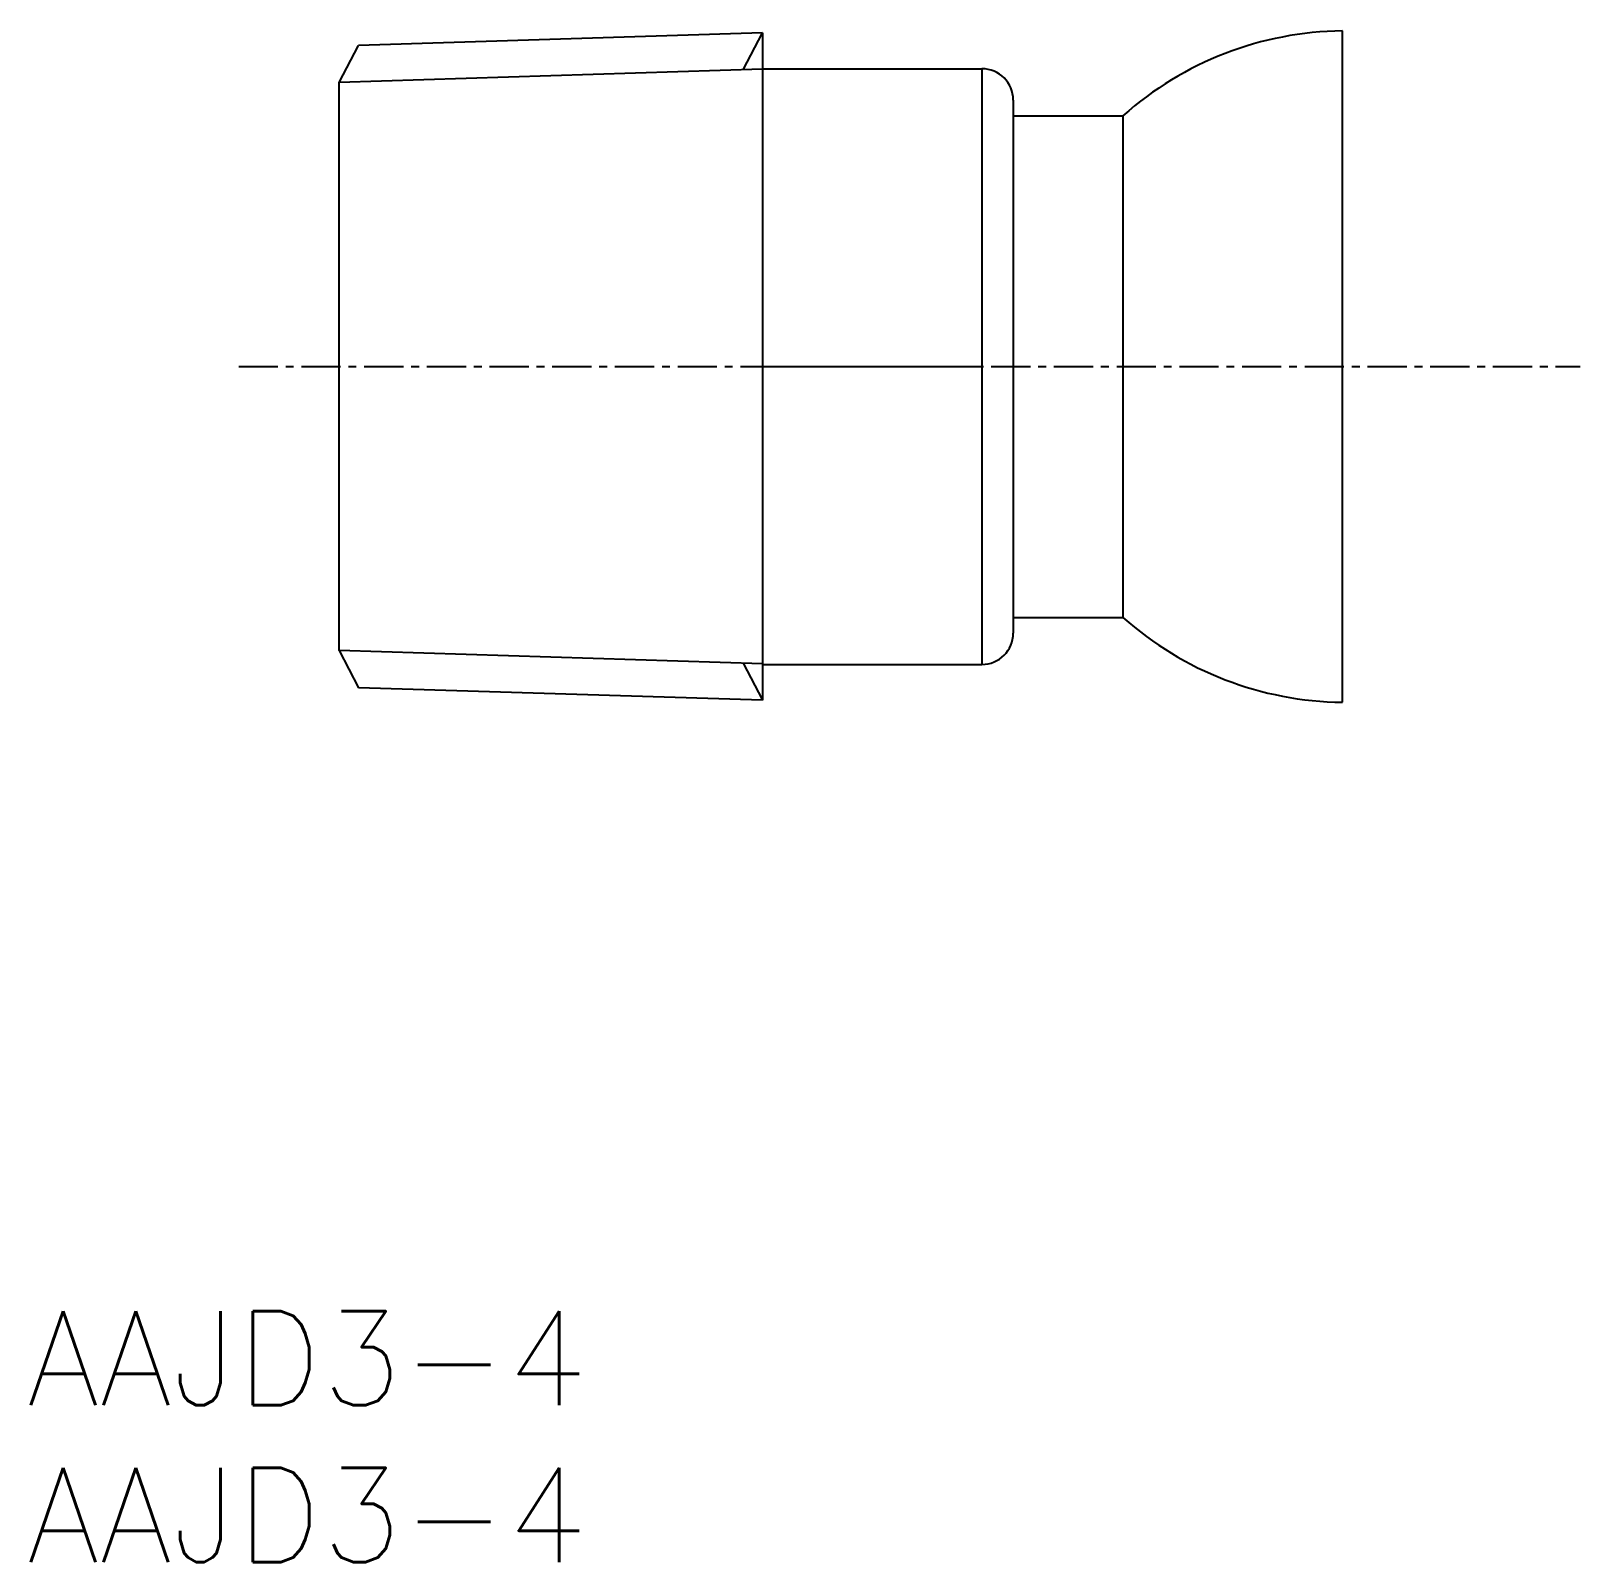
# Model space of a CAD drawing. Extents: x 0.1 to 49.5, y 0 to 48.8.
import ezdxf
from ezdxf.enums import TextEntityAlignment as Align

# ---------------------------------------------------------------- set-up
doc = ezdxf.new("R2010")
doc.units = 0
doc.linetypes.add('CENTER', pattern=[2, 1.25, -0.25, 0.25, -0.25])
doc.layers.get('0').update_dxf_attribs({"linetype": 'CONTINUOUS'})
doc.layers.add('CENTER', color=1, linetype='CENTER')
doc.styles.get("Standard").update_dxf_attribs({"font": 'txt.shx', "bigfont": '@extfont2.shx'})

msp = doc.modelspace()

# ---------------------------------------------------------------- linework, layer by layer
at = {"color": 7, "linetype": 'CONTINUOUS'}
for p, q in [((23.454, 48.772), (10.569, 48.37)), ((23.454, 48.772), (23.454, 27.484)), ((41.954, 27.424), (41.954, 48.832)), ((9.954, 47.189), (10.569, 48.37)), ((23.454, 47.628), (23.454, 28.628)), ((23.454, 47.628), (30.454, 47.628)), ((30.454, 47.628), (30.454, 28.628)), ((9.954, 29.068), (9.954, 47.189)), ((31.454, 46.628), (31.454, 29.628)), ((31.454, 46.128), (34.954, 46.128)), ((34.954, 46.128), (34.954, 30.128)), ((23.454, 38.128), (30.454, 38.128)), ((31.454, 30.128), (34.954, 30.128)), ((9.954, 29.068), (10.569, 27.886)), ((23.454, 28.628), (30.454, 28.628)), ((23.454, 27.484), (10.569, 27.886))]:
    msp.add_line(p, q, dxfattribs=at)
at = {"color": 3, "linetype": 'CONTINUOUS'}
for p, q in [((22.839, 47.591), (23.454, 48.772)), ((23.454, 47.61), (9.954, 47.189)), ((23.454, 28.646), (9.954, 29.068)), ((22.839, 28.665), (23.454, 27.484))]:
    msp.add_line(p, q, dxfattribs=at)
at = {"color": 7, "linetype": 'CONTINUOUS'}
for centre, radius, start, end in [((42.067, 38.128), 10.705, 90.6022, 131.6391), ((30.454, 46.628), 1, 0, 90), ((42.067, 38.128), 10.705, 228.3609, 269.3978), ((30.454, 29.628), 1, 270, 0)]:
    msp.add_arc(centre, radius, start, end, dxfattribs=at)
at = {"layer": 'CENTER', "color": 1, "linetype": 'CENTER'}
msp.add_line((6.754, 38.128), (49.531, 38.128), dxfattribs=at)

# ---------------------------------------------------------------- texts
at = {"color": 7, "linetype": 'CONTINUOUS'}
for p in [(0, 6.5), (0, 1.5)]:
    msp.add_text('AAJD3-4', height=3, dxfattribs=at).set_placement(p, align=Align.MIDDLE_LEFT)

doc.saveas('drawing.dxf')
